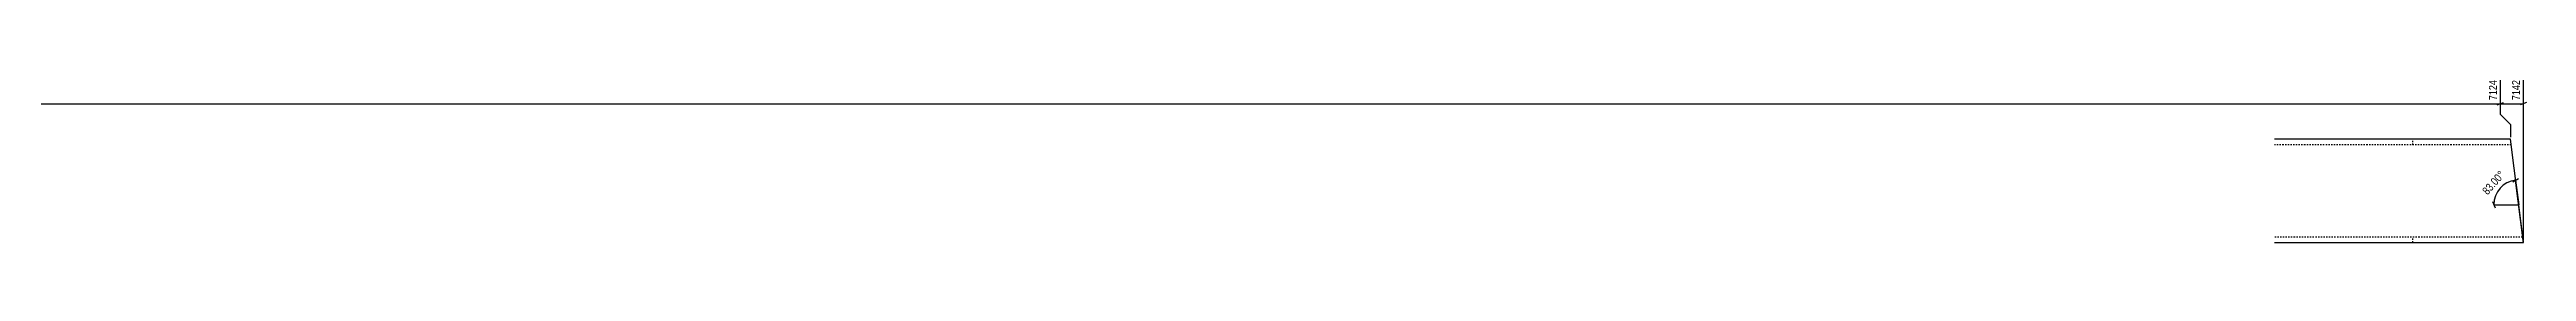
# Model space of a CAD drawing. Header units: millimetres. Extents: x 7 to 20492, y 9 to 247.
# Drawn here: x 3589 to 7172, y 9 to 247 of the extents above; entities that cross this region are included whole.
import ezdxf

# ---------------------------------------------------------------- set-up
doc = ezdxf.new("R2010")
doc.units = ezdxf.units.MM
doc.linetypes.add('DXK_LINE_DOT2', pattern=[3.9198, 1.9599, -1.9599])
doc.layers.add('MÅLSÆTNING', color=7, linetype='Continuous')
doc.layers.add('STÅL', color=7, linetype='Continuous')
doc.styles.add('Arial Narrow', font='ARIALN.TTF', dxfattribs={"height": 0.2})

msp = doc.modelspace()

# ---------------------------------------------------------------- linework, layer by layer
at = {"layer": 'MÅLSÆTNING', "color": 7, "linetype": 'Continuous'}
for p, q in [((7134.3, 244.8), (7134.3, 195.5)), ((7167.7, 12), (7167.7, 244.8)), ((2955.8, 210.5), (7134.3, 210.5)), ((7129.8, 208.7), (7138.8, 212.3)), ((7134.3, 195.5), (7149.3, 180.5)), ((7149.3, 180.5), (7149.3, 162)), ((7149.3, 180.5), (7149.3, 162)), ((7172.2, 212.3), (7163.2, 208.7)), ((7152.3, 97.3), (7160.8, 102)), ((7167.4, 12), (7156.6, 99.7)), ((7156.6, 99.7), (7161, 63.9)), ((7123.2, 68.4), (7126.8, 59.4)), ((7125, 63.9), (7161, 63.9))]:
    msp.add_line(p, q, dxfattribs=at)
msp.add_arc((7161, 63.9), 36, 97, 180, dxfattribs=at)
at = {"layer": 'STÅL', "color": 2, "linetype": 'Continuous'}
for p, q in [((7149.3, 159), (6807.8, 159)), ((7165.3, 29), (7149.3, 159)), ((6807.8, 9), (7167.7, 9)), ((7167.7, 9), (7165.3, 29))]:
    msp.add_line(p, q, dxfattribs=at)
at = {"layer": 'STÅL', "color": 7, "linetype": 'DXK_LINE_DOT2'}
for p, q in [((7150.3, 151), (6807.8, 151)), ((7007.8, 151), (7007.8, 159)), ((7166.7, 17), (6807.8, 17)), ((7007.8, 9), (7007.8, 17)), ((7167.7, 9), (7166.2, 21.3))]:
    msp.add_line(p, q, dxfattribs=at)

# ---------------------------------------------------------------- next in the draw order: wipeouts: each hides what was drawn before it
at = {"color": 0, "linetype": 'Continuous'}
msp.add_wipeout([(7131.9, 247.2), (7115.1, 247.2), (7115.1, 213.2), (7131.9, 213.2)], dxfattribs=at).dxf.layer = 'MÅLSÆTNING'
at = {"color": 0}
msp.add_wipeout([(7145.4, 107.2), (7132.8, 118.3), (7103.6, 85.3), (7116.1, 74.2)], dxfattribs=at).dxf.layer = 'MÅLSÆTNING'

# ---------------------------------------------------------------- next in the draw order: linework, layer by layer
at = {"layer": 'MÅLSÆTNING', "color": 7, "linetype": 'Continuous'}
for p, q in [((7134.3, 244.8), (7134.3, 195.5)), ((7129.8, 208.7), (7138.8, 212.3)), ((7134.3, 210.5), (7167.7, 210.5)), ((7134.3, 195.5), (7149.3, 180.5))]:
    msp.add_line(p, q, dxfattribs=at)

# ---------------------------------------------------------------- next in the draw order: texts
at = {"layer": 'MÅLSÆTNING', "color": 3, "linetype": 'Continuous', "style": 'Arial Narrow'}
msp.add_text('7124', height=11.45, rotation=90.0002, dxfattribs=at).set_placement((7129.5, 215.6))
at = {"layer": 'MÅLSÆTNING', "color": 3, "style": 'Arial Narrow'}
msp.add_text('83.00°', height=11.45, rotation=48.5009, dxfattribs=at).set_placement((7115.9, 77.5))

# ---------------------------------------------------------------- next in the draw order: wipeouts: each hides what was drawn before it
at = {"color": 0, "linetype": 'Continuous'}
msp.add_wipeout([(7165.3, 247.2), (7148.5, 247.2), (7148.5, 213.2), (7165.3, 213.2)], dxfattribs=at).dxf.layer = 'MÅLSÆTNING'

# ---------------------------------------------------------------- next in the draw order: texts
at = {"layer": 'MÅLSÆTNING', "color": 3, "linetype": 'Continuous', "style": 'Arial Narrow'}
msp.add_text('7142', height=11.45, rotation=90.0002, dxfattribs=at).set_placement((7162.9, 215.6))

doc.saveas('drawing.dxf')
